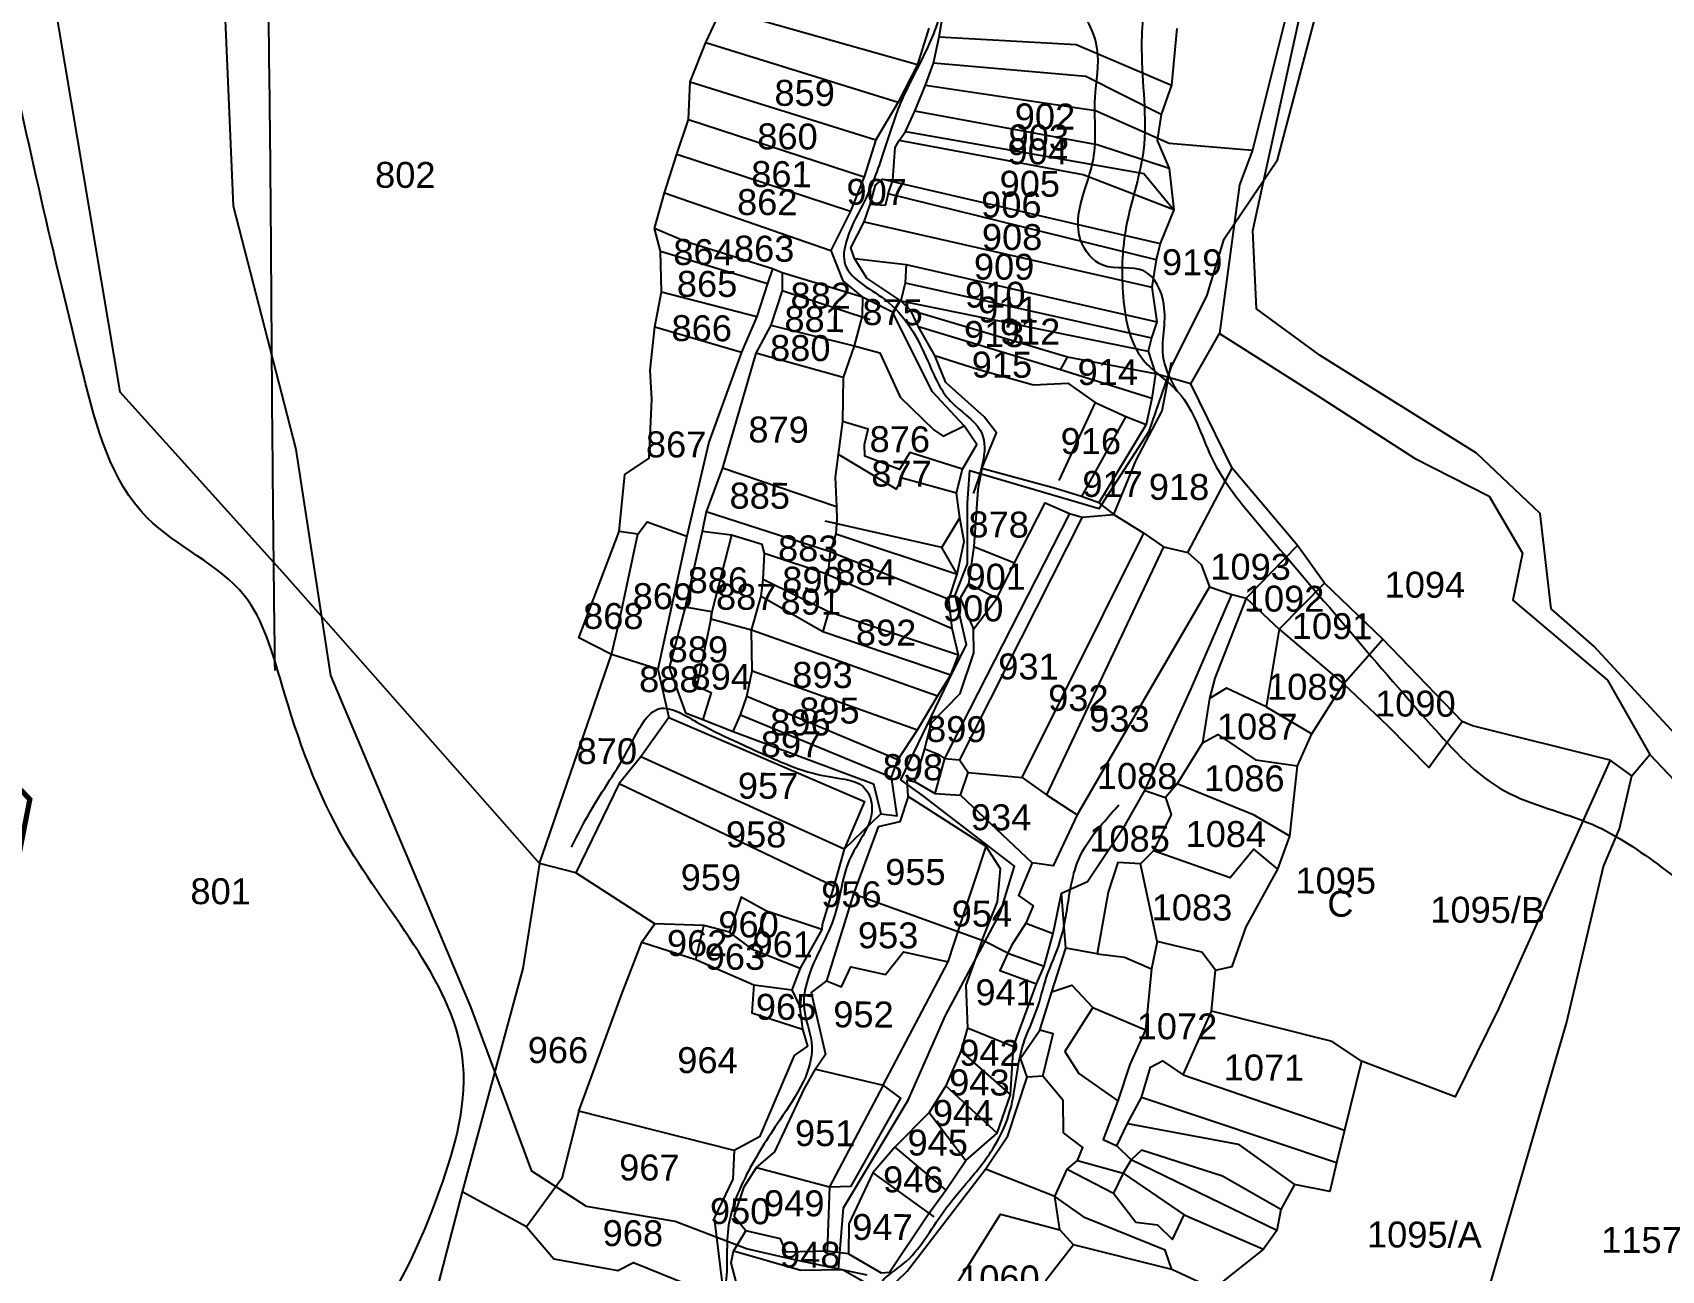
# Model space of a CAD drawing. Header units: inches. Extents: x 179671 to 186598, y 1613440 to 1621634.
# Drawn here: x 180495 to 181437, y 1617728 to 1618443 of the extents above; entities that cross this region are included whole.
import ezdxf
from ezdxf.enums import TextEntityAlignment as Align

# ---------------------------------------------------------------- set-up
doc = ezdxf.new("R2010")
doc.units = ezdxf.units.IN
doc.header["$LTSCALE"] = 15
doc.header["$MEASUREMENT"] = 0
for name, color, linetype in [('HILLS', 3, 'Continuous'), ('PLOT', 7, 'Continuous'), ('PLOT NO', 7, 'Continuous'), ('ROAD', 1, 'Continuous'), ('STREAM', 4, 'Continuous'), ('VILLAGE BOUNADRY', 5, 'Continuous')]:
    doc.layers.add(name, color=color, linetype=linetype)
doc.styles.get("Standard").update_dxf_attribs({"font": 'arial.ttf'})

msp = doc.modelspace()

# ---------------------------------------------------------------- linework, layer by layer
at = {"layer": 'HILLS'}
msp.add_lwpolyline([(181923.97, 1617750.46), (181834.28, 1617796), (181690.05, 1617861.6), (181599.74, 1617895.03), (181549.1, 1617918.38), (181527.66, 1617936.65), (181456.68, 1618024.89), (181397.93, 1618088.5), (181373.2, 1618110.09), (181366.81, 1618165.22), (181330, 1618200.08), (181239.62, 1618256.49), (181202.78, 1618283.64), (181200.76, 1618328.83), (181247.39, 1618541.9)], dxfattribs=at)
at = {"layer": 'PLOT'}
for points in [[(180788.07, 1617962.91), (180829.79, 1618083.78), (180810.86, 1618093.33), (180834.28, 1618154.89), (180837.58, 1618187.87), (180851.67, 1618197.29), (180853.21, 1618231.32), (180852.22, 1618248.17), (180854.78, 1618273.08), (180858.73, 1618293.42), (180858.12, 1618316.94), (180854.66, 1618329.93), (180860.38, 1618350.59), (180867.5, 1618373.02), (180874.25, 1618392.99), (180875.39, 1618414.75), (180884.27, 1618437.53), (180893.48, 1618456.79), (180897.38, 1618466.25), (180910.39, 1618470.41), (180915.66, 1618470.04), (180452.06, 1618817.47)], [(180503.01, 1618487.85), (180545.48, 1618235.61), (180641.34, 1618129.39), (180788.07, 1617962.91), (180778.54, 1617902.16), (180743.36, 1617773.11), (180728.66, 1617716.14)], [(181111.56, 1618171.45), (181101.71, 1618175.06), (181086.63, 1618179.79), (181044.05, 1618191.18), (181052.55, 1618211.84), (181045.38, 1618221.19), (181023.23, 1618240.93), (181016.88, 1618256.54), (181007.33, 1618273.24), (181002.88, 1618282.65), (180997.13, 1618288.23), (180977.48, 1618301.23), (180970.26, 1618312.57), (180968.15, 1618318.77), (180975.91, 1618333.9), (180979.37, 1618343.93), (180982.4, 1618355.02), (180986.48, 1618358.42), (180992.46, 1618357.97), (180993.81, 1618376.91), (180996.18, 1618380.96), (180999.84, 1618386.07), (181005.23, 1618397.79), (181011.49, 1618412.93), (181016.03, 1618425.51), (181019.29, 1618440.87), (181023.46, 1618466.06)], [(181223.52, 1618467.1), (181200.48, 1618375.37), (181192.99, 1618355.23), (181181.51, 1618269.22), (181238.29, 1618233.31), (181294.18, 1618197.26), (181337.36, 1618175.27), (181356.6, 1618142.25), (181351.13, 1618115.1), (181405.83, 1618068.9), (181430.38, 1618025.98), (181489.11, 1617963.88)], [(180893.48, 1618456.79), (181006.81, 1618424.73)], [(181013.3, 1618445.8), (181006.81, 1618424.73), (180995.51, 1618403.11), (180982.76, 1618381.2), (180975.97, 1618359.91), (180968.03, 1618340.01), (180956.73, 1618317.22), (180963.64, 1618299.65), (180974.96, 1618290.29), (180974.77, 1618279.53), (180970.19, 1618262.24), (180963.85, 1618243.86), (180963.46, 1618218.41), (180960.91, 1618199.51), (180959.25, 1618186.33), (180959.91, 1618169.31), (180960.17, 1618161.75), (180959.56, 1618153.46), (180956.17, 1618143), (180954.95, 1618129.92), (180918.31, 1618142.14), (180917.03, 1618147.38), (180899.29, 1618152.69), (180882.27, 1618154.79), (180872.4, 1618111.2), (180863.19, 1618075.97), (180872.58, 1618050.08), (180882.66, 1618046.24), (180900.17, 1618039.16), (180981.36, 1618008.97), (180985.53, 1617991.57), (180964.41, 1617971.28), (180958.33, 1617949.84), (180951.65, 1617927.59), (180951.35, 1617924.82), (180938.98, 1617902.52), (180934.1, 1617889.83), (180938.45, 1617880.47), (180940.3, 1617867.09), (180943.18, 1617857.29), (180935.42, 1617851.92), (180915.34, 1617804.92), (180900.69, 1617796.95), (180810.95, 1617819.79), (180835.49, 1617887.05), (180847.3, 1617917.37), (180854.83, 1617928.09), (180809.08, 1617957.61), (180788.07, 1617962.91)], [(181156.67, 1618445.61), (181153.69, 1618412.89), (181147.76, 1618395.92), (181145.47, 1618380.89), (181145.47, 1618380.89), (181152.38, 1618364.71), (181155.07, 1618340.75), (181147.06, 1618321.34), (181144.72, 1618311.9), (181142.34, 1618296.1), (181145.18, 1618276.02), (181142.16, 1618266.78), (181140.25, 1618259.18), (181144.39, 1618246.04), (181142.34, 1618231.78), (181138.94, 1618216.78), (181111.56, 1618171.45), (181120.29, 1618164.63), (181137.75, 1618153.85), (181148.98, 1618145.94), (181163.09, 1618142.67), (181188.77, 1618191.53)], [(180884.27, 1618437.53), (180995.51, 1618403.11)], [(181019.29, 1618440.87), (181098.57, 1618436.37), (181153.69, 1618412.89)], [(181147.76, 1618395.92), (181104.18, 1618417.95), (181016.03, 1618425.51)], [(180875.39, 1618414.75), (180982.76, 1618381.2)], [(181011.49, 1618412.93), (181109.79, 1618398.19), (181152.24, 1618379.29)], [(181152.38, 1618364.71), (181110.71, 1618378.34), (181005.23, 1618397.79)], [(180874.25, 1618392.99), (180975.97, 1618359.91)], [(181155.07, 1618340.75), (181102.61, 1618360.98), (180996.18, 1618380.96)], [(180999.84, 1618386.07), (181137.76, 1618361.84), (181155.07, 1618340.75)], [(181152.24, 1618379.29), (181200.48, 1618375.37)], [(180867.5, 1618373.02), (180968.03, 1618340.01)], [(180986.48, 1618358.42), (181147.06, 1618321.34)], [(180989.74, 1618349.96), (180992.46, 1618357.97)], [(180860.38, 1618350.59), (180956.73, 1618317.22)], [(181144.72, 1618311.9), (180989.74, 1618349.96), (180988.04, 1618343.28), (180979.37, 1618343.93)], [(180974.96, 1618290.29), (180928.5, 1618304.31), (180922.94, 1618306.7), (180872.33, 1618322.49), (180854.66, 1618329.93)], [(180975.91, 1618333.9), (181142.34, 1618296.1)], [(180858.12, 1618316.94), (180919.98, 1618298.23)], [(180970.26, 1618312.57), (181000.29, 1618309.21), (181145.18, 1618276.02)], [(180922.94, 1618306.7), (180919.98, 1618298.23), (180913.92, 1618279.19), (180905.06, 1618258.44), (180886.01, 1618206.55), (180873.32, 1618152.1), (180856.53, 1618075.2), (180862.88, 1618047.37), (180846.76, 1618024.65), (180834.23, 1618009.13), (180809.08, 1617957.61)], [(180928.5, 1618304.31), (180928.49, 1618294.14), (180921.95, 1618274.14), (180913.2, 1618257.94), (180894, 1618191.62), (180884.55, 1618166.3), (180882.27, 1618154.79)], [(181000.29, 1618309.21), (180999.57, 1618298.51), (180997.13, 1618288.23)], [(180858.73, 1618293.42), (180913.92, 1618279.19)], [(180928.49, 1618294.14), (180979.43, 1618277.36)], [(180999.57, 1618298.51), (181142.16, 1618266.78)], [(180985.53, 1617991.57), (180994.92, 1617990.52), (180991.82, 1618012.86), (180995.48, 1618022.93), (181006.68, 1618040.29), (181018.42, 1618059.7), (181026.14, 1618072.08), (181030.42, 1618083.27), (181026.85, 1618098.81), (181024.85, 1618115.63), (181029.74, 1618130.09), (181033.82, 1618149.02), (181031.26, 1618162.68), (181029.38, 1618177.16), (181032.75, 1618190.8), (181041.09, 1618205.19), (181033.68, 1618215.97), (181015.41, 1618235.62), (180992.35, 1618281.63), (180974.96, 1618290.29)], [(180997.13, 1618288.23), (181140.25, 1618259.18)], [(181164.94, 1618240.15), (181144.39, 1618246.04), (181093.47, 1618255.56), (181002.88, 1618282.65)], [(180921.95, 1618274.14), (180970.19, 1618262.24), (180985.07, 1618258.17), (180996.75, 1618232.56), (181016.2, 1618213.64), (181021.57, 1618209.92), (181033.68, 1618215.97)], [(181142.34, 1618231.78), (181089.42, 1618248.21), (181007.33, 1618273.24)], [(180854.78, 1618273.08), (180905.06, 1618258.44)], [(181419.88, 1618013.7), (181407.4, 1618022.65), (181327.74, 1618042.54), (181321.7, 1618045.04), (181275.92, 1618092.53), (181242.13, 1618125.02), (181226.53, 1618146.81), (181188.77, 1618191.53), (181164.94, 1618240.15), (181181.51, 1618269.22)], [(180963.85, 1618243.86), (180913.2, 1618257.94)], [(181016.88, 1618256.54), (181042.27, 1618248.52), (181073.88, 1618239.64), (181093.74, 1618240.57), (181109.52, 1618229.41), (181127.33, 1618221.26), (181138.94, 1618216.78)], [(181089.42, 1618248.21), (181093.47, 1618255.56)], [(181120.29, 1618164.63), (181133.29, 1618196.01), (181148.22, 1618224.54), (181153.72, 1618252.78)], [(181109.52, 1618229.41), (181088.47, 1618184.42)], [(181032.75, 1618190.8), (181002.35, 1618200.5), (180996.39, 1618190.66), (180976.28, 1618198.37), (180976.18, 1618205.21), (180978.32, 1618214.01), (180963.46, 1618218.41)], [(181127.33, 1618221.26), (181101.71, 1618175.06)], [(180960.91, 1618199.51), (180994.66, 1618179.34), (180994.66, 1618179.34), (180997.95, 1618185.79), (181029.38, 1618177.16)], [(180894, 1618191.62), (180959.91, 1618169.31)], [(181044.05, 1618191.18), (181041.74, 1618179.04), (181039.33, 1618146.2), (181036.27, 1618124.54), (181031.44, 1618116.35), (181039.15, 1618098.41)], [(181001.4, 1618001.62), (181000.88, 1618011.06), (181005.21, 1618010.13), (181011, 1618029.27), (181014.71, 1618044.09), (181031.45, 1618061.13), (181039.32, 1618084.72), (181039.15, 1618098.41), (181052.69, 1618116.15), (181062.82, 1618136.65), (181080.54, 1618171.48), (181094.68, 1618165.26), (181101.98, 1618163.18), (181120.29, 1618164.63)], [(180856.53, 1618075.2), (180829.79, 1618083.78), (180833.93, 1618100.93), (180845.06, 1618153.39), (180850.43, 1618160.49), (180873.32, 1618152.1)], [(181024.85, 1618115.63), (180956.17, 1618143), (180884.55, 1618166.3)], [(181020.76, 1618145.53), (180953.35, 1618160.78)], [(181029.74, 1618130.09), (181020.76, 1618145.53), (181031.26, 1618162.68)], [(181094.68, 1618165.26), (181022.35, 1618023.64)], [(181101.98, 1618163.18), (181031.13, 1618022.89)], [(180845.06, 1618153.39), (180834.28, 1618154.89)], [(180899.29, 1618152.69), (180887.89, 1618108.33), (180887.16, 1618104.23), (180879.22, 1618065.43), (180887.41, 1618061.72), (180882.66, 1618046.24)], [(180959.56, 1618153.46), (181029.74, 1618130.09)], [(181067.37, 1618012.67), (181137.75, 1618153.85)], [(180900.17, 1618039.16), (180904.49, 1618048.92), (180908.08, 1618059.51), (180911.11, 1618074.35), (180910.78, 1618097.84), (180916.39, 1618117.43), (180917.56, 1618127.19), (180918.31, 1618142.14)], [(181039.33, 1618146.2), (181062.82, 1618136.65)], [(181148.98, 1618145.94), (181081.29, 1618002.55)], [(181163.09, 1618142.67), (181170.75, 1618135.82), (181175.7, 1618122.77), (181188.55, 1618118.43), (181196.94, 1618116.25), (181226.53, 1618146.81)], [(181030.42, 1618083.27), (180955.28, 1618108.34), (180917.56, 1618127.19)], [(180954.95, 1618129.92), (181026.85, 1618098.81)], [(181052.69, 1618116.15), (181036.27, 1618124.54)], [(181175.7, 1618122.77), (181099.1, 1617990.97)], [(181242.13, 1618125.02), (181215.84, 1618098.42), (181208.41, 1618053.48), (181234.92, 1618037.81)], [(180916.39, 1618117.43), (180952.03, 1618097.11), (181026.14, 1618072.08)], [(180966.91, 1617737.32), (180985.73, 1617726.37), (180990.67, 1617726.78), (181012.73, 1617759.91), (181023.09, 1617774.08), (181034.63, 1617791.3), (181052.86, 1617807.09), (181060.64, 1617829.25), (181062.21, 1617857.17), (181075.58, 1617893.45), (181080.12, 1617903.59), (181085.28, 1617922.42), (181090.02, 1617945.76), (181105, 1617952.51), (181127.07, 1617985.44), (181138.18, 1618005.13), (181164.91, 1618063.59), (181188.55, 1618118.43)], [(181196.94, 1618116.25), (181178.79, 1618070.08), (181175.6, 1618058.3), (181171.61, 1618032.77), (181156.87, 1618009.08), (181150.11, 1618001.04), (181153.52, 1617991.23), (181143.27, 1617970.21), (181135.76, 1617962.77), (181122.61, 1617963.57), (181117.01, 1617946.27), (181110.76, 1617910.8), (181092.53, 1617913.91)], [(181196.94, 1618116.25), (181215.84, 1618098.42), (181253.06, 1618066.85), (181278.73, 1618042.59), (181302.58, 1618018.39), (181321.7, 1618045.04)], [(181018.42, 1618059.7), (180910.78, 1618097.84), (180887.16, 1618104.23), (180887.89, 1618108.33), (180872.4, 1618111.2)], [(180955.28, 1618108.34), (180952.03, 1618097.11)], [(181179.19, 1617901.3), (181188.77, 1617903.39), (181196.89, 1617926.36), (181215.12, 1617959.69), (181222.07, 1617978.66), (181226.59, 1618019.38), (181234.92, 1618037.81), (181253.06, 1618066.85), (181275.92, 1618092.53)], [(180911.11, 1618074.35), (181006.68, 1618040.29)], [(180995.48, 1618022.93), (180908.08, 1618059.51)], [(181208.41, 1618053.48), (181185.55, 1618064.33), (181175.6, 1618058.3)], [(180862.88, 1618047.37), (180976.19, 1617998.86), (180964.41, 1617971.28), (180846.76, 1618024.65)], [(180904.49, 1618048.92), (180991.82, 1618012.86)], [(181011, 1618029.27), (181018.76, 1618026.1), (181022.35, 1618023.64), (181031.13, 1618022.89), (181035.99, 1618015.53), (181067.37, 1618012.67), (181081.29, 1618002.55), (181099.1, 1617990.97), (181085.26, 1617961.67), (181073.06, 1617963.33), (181065.15, 1617944.5), (181073.65, 1617938.48), (181069.46, 1617928.37), (181061.12, 1617915.52), (181059.03, 1617911.16), (181044.09, 1617918.58), (181034.78, 1617892.69), (181035.69, 1617867.89), (181031.86, 1617854.38), (181023.07, 1617834.4), (181013.56, 1617818.99), (180993.59, 1617798.91), (180980.9, 1617784.16), (180966.98, 1617754.58), (180966.91, 1617737.32), (180954.57, 1617738.82), (180930.91, 1617738.34), (180927.6, 1617745.89), (180907.48, 1617750.66)], [(181171.61, 1618032.77), (181180.4, 1618037.57), (181202.33, 1618022.84), (181226.59, 1618019.38)], [(181022.35, 1618023.64), (181016.82, 1618003.43), (181031.71, 1618002.36), (181035.99, 1618015.53)], [(181407.4, 1618022.65), (181342.86, 1617878.96), (181317.72, 1617828.02), (181263.64, 1617848.58), (181253.76, 1617808.85), (181249.06, 1617789.9), (181245.29, 1617773.27), (181224.79, 1617777.44), (181216.89, 1617762.96), (181214.51, 1617750.77), (181206.91, 1617740.05), (181178.03, 1617717.02)], [(181331.82, 1617698.62), (181382.11, 1617870.73), (181403.56, 1617961.19), (181412.73, 1617982.9), (181419.88, 1618013.7), (181430.38, 1618025.98)], [(181016.82, 1618003.43), (181005.21, 1618010.13)], [(180834.23, 1618009.13), (180958.33, 1617949.84)], [(180979.31, 1617718.93), (180963.49, 1617728.01), (180939.34, 1617727.62), (180900.36, 1617738.75), (180907.48, 1617750.66), (180900.69, 1617758.97), (180906.61, 1617776.01), (180913.73, 1617787.19), (180924.23, 1617796.34), (180941.45, 1617832.83), (180947.83, 1617844.01), (180986.82, 1617834.84), (181024.43, 1617906.09), (181031.59, 1617927.9), (181046.4, 1617972.68), (181001.4, 1618001.62), (180996.46, 1617987.02), (180984.01, 1617984.15), (180969.71, 1617945.46), (180954.14, 1617895.07), (180945.33, 1617888.28), (180953.49, 1617852.55), (180947.83, 1617844.01)], [(181031.71, 1618002.36), (181073.06, 1617963.33)], [(181138.18, 1618005.13), (181150.11, 1618001.04)], [(181222.07, 1617978.66), (181201.5, 1617990.96), (181156.87, 1618009.08)], [(180969.71, 1617945.46), (181044.09, 1617918.58), (181052.96, 1617940.75), (181054.77, 1617959.78), (181046.4, 1617972.68)], [(181110.76, 1617910.8), (181126.51, 1617908.79), (181142.09, 1617901.98), (181138.66, 1617866.82), (181129.57, 1617846.76), (181122.58, 1617825.79), (181114.08, 1617803.37), (181122.02, 1617799.74), (181128.23, 1617812.61), (181136.4, 1617827.73), (181141.43, 1617845.2), (181148.5, 1617848.92), (181160.48, 1617840.78), (181176.84, 1617877.61), (181179.19, 1617901.3), (181171.27, 1617911.63), (181145.33, 1617917.88), (181135.76, 1617962.77)], [(181215.12, 1617959.69), (181201.19, 1617971.28), (181187.61, 1617954.62), (181143.27, 1617970.21)], [(180951.35, 1617924.82), (180919.37, 1617935.34), (180904.85, 1617943.51), (180898, 1617923.25), (180883.12, 1617927.03), (180854.83, 1617928.09), (180847.3, 1617917.37), (180878.64, 1617907.43), (180912.09, 1617892.76), (180934.1, 1617889.83)], [(180988.42, 1617715.38), (181000.88, 1617727.26), (181046.1, 1617786.19), (181059.06, 1617805.56), (181070.2, 1617839.44), (181066.27, 1617850.45), (181077.57, 1617866.55), (181084.46, 1617888.67), (181092.53, 1617913.91), (181090.02, 1617945.76)], [(180919.37, 1617935.34), (180911.16, 1617913.39), (180898, 1617923.25)], [(180878.64, 1617907.43), (180883.12, 1617927.03)], [(181069.46, 1617928.37), (181085.28, 1617922.42)], [(181145.33, 1617917.88), (181142.09, 1617901.98)], [(180911.16, 1617913.39), (180938.98, 1617902.52)], [(180954.14, 1617895.07), (180962.83, 1617891.55), (180968.14, 1617903.25), (180988.29, 1617898.81), (180998.72, 1617911.85), (181024.43, 1617906.09)], [(181059.03, 1617911.16), (181054.39, 1617901.17), (181075.58, 1617893.45)], [(181059.03, 1617911.16), (181080.12, 1617903.59)], [(180912.09, 1617892.76), (180911.01, 1617876.53), (180940.3, 1617867.09)], [(181084.46, 1617888.67), (181096.09, 1617892.52), (181108.17, 1617879.62), (181138.66, 1617866.82)], [(181108.17, 1617879.62), (181092.06, 1617854.23), (181100.01, 1617841.59), (181122.58, 1617825.79)], [(181263.64, 1617848.58), (181246.54, 1617860.13), (181176.84, 1617877.61)], [(181035.69, 1617867.89), (181062.21, 1617857.17)], [(181079.25, 1617839.94), (181085.27, 1617864.45), (181077.57, 1617866.55)], [(181031.86, 1617854.38), (181060.64, 1617829.25)], [(181086.27, 1617770.41), (181093.4, 1617786.33), (181099.35, 1617791.32), (181102.34, 1617798.83), (181091.2, 1617807.3), (181091.05, 1617825.99), (181079.25, 1617839.94), (181070.2, 1617839.44)], [(181160.48, 1617840.78), (181253.76, 1617808.85)], [(180986.82, 1617834.84), (180955.96, 1617776.04), (180968.45, 1617776.37), (180997.05, 1617827.31), (180986.82, 1617834.84)], [(181023.07, 1617834.4), (181052.86, 1617807.09)], [(181249.06, 1617789.9), (181136.4, 1617827.73)], [(180810.95, 1617819.79), (180801.17, 1617780.83), (180780.62, 1617752.92), (180743.36, 1617773.11)], [(181013.56, 1617818.99), (181034.63, 1617791.3)], [(181128.23, 1617812.61), (181192.23, 1617800.74), (181224.79, 1617777.44)], [(180900.69, 1617796.95), (180899.91, 1617780.42), (180889.15, 1617757.99), (180895.04, 1617710.65), (180887.88, 1617699.59), (180878.94, 1617681.44), (180867.89, 1617660.61), (180860.95, 1617630.69), (180858, 1617617.27), (180861.26, 1617581.58), (180859.16, 1617567.08), (180838.87, 1617516.94), (180820.35, 1617522.96), (180803.86, 1617528.47), (180767.58, 1617545.17), (180724.36, 1617557.42)], [(180993.59, 1617798.91), (181023.09, 1617774.08)], [(181216.89, 1617762.96), (181183.22, 1617782.24), (181136.33, 1617797.31), (181130.35, 1617791.61), (181122.02, 1617799.74)], [(180913.73, 1617787.19), (180955.96, 1617776.04)], [(180980.9, 1617784.16), (181016.17, 1617758.69)], [(181178.03, 1617717.02), (181153.83, 1617728.21), (181097.03, 1617742.53), (181089.08, 1617751.22), (181086.27, 1617770.41), (181046.1, 1617786.19)], [(181093.4, 1617786.33), (181120.2, 1617772.43), (181132.96, 1617755.67), (181145.55, 1617754.02), (181154.22, 1617745.52), (181160.92, 1617759.91), (181206.91, 1617740.05)], [(181099.35, 1617791.32), (181125.74, 1617783.85), (181160.92, 1617759.91)], [(181214.51, 1617750.77), (181130.35, 1617791.61), (181125.74, 1617783.85), (181120.2, 1617772.43)], [(180955.96, 1617776.04), (180954.57, 1617738.82)], [(181153.83, 1617728.21), (181150.07, 1617739.36), (181103.65, 1617758.08), (181086.27, 1617770.41)], [(181027.68, 1617679.33), (181031.14, 1617688.88), (181037.32, 1617694.55), (181024.83, 1617708.41), (181028.06, 1617717.52), (181054.69, 1617760.24), (181089.08, 1617751.22), (181097.03, 1617742.53), (181080.98, 1617721.86), (181077.52, 1617709.8), (181057.14, 1617689.15), (181045.97, 1617691.92), (181045.48, 1617682.45), (181043.24, 1617692.39), (181045.97, 1617691.92), (181037.32, 1617694.55)], [(180780.62, 1617752.92), (180796.44, 1617734.33), (180833.51, 1617727.75), (180842.61, 1617732.25), (180873.98, 1617719.64), (180887.88, 1617699.59)], [(180936.05, 1617704.66), (180905.27, 1617708.51), (180899.05, 1617732.04), (180900.36, 1617738.75)]]:
    msp.add_lwpolyline(points, dxfattribs=at)
at = {"layer": 'ROAD'}
for points in [[(180977.74, 1617725.06), (180932.12, 1617734.68), (180907.89, 1617740.13), (180866.69, 1617756.03), (180815.39, 1617764.73), (180783.67, 1617785), (180748.38, 1617880.06), (180667.52, 1618071.66), (180647.38, 1618202.28), (180611.17, 1618342.85), (180599.59, 1618612.67)], [(180961.03, 1617728.18), (180963.89, 1617763.83), (181001.39, 1617826.09), (181022.95, 1617875.08), (181054.61, 1617934.26), (181062.87, 1617961.36), (181010.27, 1618001.88), (180997.12, 1618011.24), (181027.24, 1618073.81), (181035.06, 1618089.28), (181028.58, 1618117.99), (181035.64, 1618136.18), (181035.78, 1618171.46), (181037.02, 1618190.06), (181111.81, 1618168.05), (181140.7, 1618212.89), (181153.57, 1618250.25), (181174.07, 1618290.96), (181184.21, 1618324.11), (181214.91, 1618369.72), (181247.11, 1618491.37)]]:
    msp.add_lwpolyline(points, dxfattribs=at)
at = {"layer": 'STREAM'}
for points in [[(180507.41, 1619093.91), (180535.45, 1619079.09), (180570.11, 1619063.93), (180597.99, 1619051.43), (180652.5, 1619027.17), (180689.28, 1619006.54), (180729.52, 1618982.76), (180787.03, 1618938.68), (180810.55, 1618898.87), (180866.14, 1618841.19), (180898.17, 1618814.44), (180950.84, 1618770.91), (180995.32, 1618740.22), (181022.04, 1618718.63), (181049.35, 1618703.81), (181075.38, 1618680.53), (181099.83, 1618661.52), (181115.95, 1618625.76), (181121.7, 1618596.43), (181124.84, 1618581.23), (181127.44, 1618548.47), (181136.23, 1618507.96), (181138.23, 1618474.29), (181136.36, 1618433.4), (181137.4, 1618375.25), (181126.98, 1618328.43), (181125.56, 1618293.07), (181137.37, 1618253.99), (181157.77, 1618235.16), (181176.8, 1618197.59), (181204.36, 1618158.71), (181254.07, 1618100.34), (181303.73, 1618043.05), (181346.22, 1618004.96), (181396.89, 1617985.58), (181437.3, 1617960.71), (181524.13, 1617886.76), (181568.31, 1617844.83), (181610.41, 1617816.11), (181657.57, 1617774.17), (181698.36, 1617714.06), (181716.15, 1617684.59), (181731.76, 1617643.62), (181717.05, 1617592.13), (181713.05, 1617552.1), (181694.34, 1617513.96), (181678.45, 1617492.69), (181668.76, 1617466.45), (181662.27, 1617441.45), (181657.3, 1617418.8), (181650.34, 1617403.1), (181645.92, 1617391.36), (181644.03, 1617380.62)], [(180635.21, 1618074.52), (180633.69, 1618217.28), (180632.28, 1618395.23), (180627.82, 1618589.44), (180612.75, 1618773.88), (180590.23, 1618919.88), (180587.34, 1618984.97), (180586.89, 1619010.06), (180582.04, 1619039.87), (180582.11, 1619057.24)], [(180336.73, 1616632.42), (180359.06, 1616685.6), (180399.15, 1616730.6), (180456.77, 1616777.57), (180511.15, 1616831.47), (180531.02, 1616909.74), (180531.26, 1616969.55), (180504.91, 1617021.98), (180472.94, 1617070.53), (180429.16, 1617120.76), (180443.22, 1617173.6), (180486.24, 1617269.28), (180484.5, 1617322.01), (180544.2, 1617425.9), (180603.25, 1617509.31), (180645.8, 1617561.86), (180638.21, 1617618.51), (180680.81, 1617682.77), (180728.79, 1617769.53), (180744.08, 1617846.26), (180676.23, 1617974.91), (180639.1, 1618066.67), (180617.42, 1618117.76), (180561.35, 1618162.75), (180524.18, 1618246.17), (180478.04, 1618446.66), (180442.6, 1618703.12), (180441.91, 1618790.57), (180435.87, 1618841.6), (180440.51, 1618959.2)], [(181156.86, 1618235.93), (181149.12, 1618254.76), (181149.25, 1618286.29), (181137.75, 1618305.43), (181114.02, 1618308.71), (181101.06, 1618323.51), (181108.48, 1618370.15), (181109.49, 1618405.44), (181110.76, 1618433.78), (181096.42, 1618467.39), (181093.03, 1618487.37), (181101.21, 1618505.19), (181088.86, 1618528.38), (181074.77, 1618551.29), (181072.26, 1618576.75), (181064.55, 1618602.24), (181049.3, 1618633.44), (181034.58, 1618645.93), (181031.46, 1618661.28), (181044.55, 1618677.71), (181060.26, 1618695.58)], [(181060.25, 1618612.24), (181049.1, 1618608.82), (181026.68, 1618614.93), (181012.98, 1618612.98), (181006.17, 1618599.33), (181005.2, 1618586.38), (181003.68, 1618571.62), (181009, 1618534.28), (181011.65, 1618512.93), (181016.14, 1618493.94), (181021.32, 1618466.2), (181013.8, 1618437.3), (180997.02, 1618402.65), (180987.57, 1618375.56), (180976.65, 1618347.02), (180966.04, 1618324.02), (180964.53, 1618310.67), (180987.8, 1618288.99), (181012.77, 1618253.3), (181025.81, 1618230.2), (181042.97, 1618213.5), (181039.02, 1618176.77)], [(180806.7, 1617972.42), (180817.63, 1617993.18), (180840.36, 1618030.58), (180857.75, 1618052.48), (180880.58, 1618043.89), (180903.4, 1618032.67), (180921.55, 1618024.39), (180955.51, 1618013.13), (180977.17, 1618005.42), (180980.36, 1617995.16), (180968.22, 1617966.79), (180958.99, 1617933.29), (180943.3, 1617896.15), (180941.18, 1617878.88), (180945.5, 1617859.82), (180927.13, 1617814.63), (180907.94, 1617783.07), (180897.26, 1617751.77), (180895.67, 1617718.97), (180885.86, 1617688.37), (180875.17, 1617654.72), (180865.35, 1617620.49), (180864.94, 1617591.2), (180869.52, 1617564.35), (180870.05, 1617550.87), (180860.58, 1617528.94), (180854.36, 1617514.61), (180850.47, 1617495), (180846.01, 1617472.89), (180854.12, 1617449.13), (180864.02, 1617431.52), (180869.84, 1617420.36), (180877.07, 1617396.61), (180886.37, 1617375.19)], [(180943.85, 1617425.51), (180940.32, 1617435.01), (180937.85, 1617484.71), (180944.34, 1617546.08), (180952.54, 1617592.91), (180952.11, 1617629.03), (180964.1, 1617657.46), (180977.63, 1617699.82), (180986.03, 1617721.14), (180998.54, 1617731.47), (181021.81, 1617761.63), (181036.81, 1617780.15), (181051.74, 1617800.26), (181060.43, 1617820.39), (181068.01, 1617858.63), (181075.81, 1617878.47), (181081.24, 1617896.72), (181089.34, 1617918.34), (181095.71, 1617950.65), (181101.12, 1617967.83), (181113.66, 1617985.87), (181123.21, 1617996.81)]]:
    msp.add_spline(points, degree=3, dxfattribs=at)
at = {"layer": 'VILLAGE BOUNADRY', "const_width": 3}
msp.add_lwpolyline([(180463.7, 1617848.38), (180493.39, 1617999.98), (180371.7, 1618129.01)], dxfattribs=at)

# ---------------------------------------------------------------- texts
at = {"layer": 'PLOT NO'}
for s, p in [('859', (180941.52, 1618408.36)), ('902', (181080.48, 1618394.75)), ('860', (180931.59, 1618383.2)), ('903', (181076.89, 1618382.63)), ('904', (181076.35, 1618374.55)), ('802', (180710.56, 1618360.98)), ('861', (180928.08, 1618361.43)), ('907', (180983.16, 1618351.17)), ('905', (181071.72, 1618355.86)), ('862', (180919.89, 1618345.24)), ('906', (181061.05, 1618343.78)), ('908', (181061.48, 1618325.07)), ('864', (180883.02, 1618316.35)), ('863', (180918.08, 1618318.34)), ('909', (181056.85, 1618307.9)), ('919', (181165.64, 1618310.49)), ('865', (180885.08, 1618297.97)), ('882', (180950.82, 1618291.21)), ('910', (181051.73, 1618291.75)), ('881', (180947.28, 1618277.63)), ('875', (180992.35, 1618281.63)), ('911', (181059.28, 1618283.12)), ('866', (180881.98, 1618272.36)), ('913', (181051.13, 1618269)), ('912', (181071.88, 1618270.43)), ('880', (180938.99, 1618260.92)), ('915', (181055.61, 1618251.29)), ('914', (181116.82, 1618247)), ('879', (180926.46, 1618213.75)), ('867', (180867.19, 1618205.18)), ('876', (180996.54, 1618208.18)), ('916', (181107.04, 1618207.1)), ('877', (180997.52, 1618188.28)), ('917', (181119.59, 1618182.28)), ('918', (181158.03, 1618180.61)), ('885', (180915.56, 1618175.53)), ('878', (181053.72, 1618158.88)), ('883', (180943.59, 1618145.07)), ('1093', (181199.41, 1618134.47)), ('886', (180891.32, 1618126.64)), ('890', (180946.04, 1618126.93)), ('884', (180976.74, 1618131.35)), ('901', (181052.01, 1618128.72)), ('1094', (181300.24, 1618124.09)), ('869', (180859.53, 1618117.43)), ('887', (180907.73, 1618117.09)), ('1092', (181218.78, 1618116.02)), ('868', (180830.85, 1618106.01)), ('891', (180945.04, 1618114.29)), ('900', (181038.97, 1618110.44)), ('892', (180988.62, 1618096.42)), ('1091', (181246.56, 1618100.16)), ('889', (180879.76, 1618086.75)), ('888', (180863.24, 1618069.43)), ('894', (180892.98, 1618070.89)), ('893', (180951.82, 1618071.92)), ('931', (181070.96, 1618076.8)), ('932', (181099.82, 1618058.62)), ('1089', (181232.23, 1618065.05)), ('895', (180955.85, 1618051.36)), ('1090', (181294.71, 1618055.35)), ('896', (180939.06, 1618044.47)), ('899', (181029.2, 1618040.63)), ('933', (181123.53, 1618046.65)), ('1087', (181203.24, 1618042.07)), ('897', (180933.63, 1618031.85)), ('870', (180827.11, 1618027.87)), ('898', (181004.12, 1618018.61)), ('1088', (181133.78, 1618013.49)), ('1086', (181195.77, 1618012.19)), ('957', (180920.34, 1618007.84)), ('934', (181055.11, 1617989.63)), ('958', (180913.45, 1617979.76)), ('1085', (181129.43, 1617977.29)), ('1084', (181185.11, 1617979.97)), ('959', (180887.3, 1617954.88)), ('955', (181005.57, 1617958.05)), ('801', (180603.76, 1617946.88)), ('956', (180968.53, 1617945.18)), ('1095', (181248.65, 1617953.03)), ('1083', (181165.5, 1617937.54)), ('960', (180909.07, 1617927.73)), ('954', (181044.03, 1617933.95)), ('962', (180879.33, 1617916.92)), ('953', (180989.78, 1617921.41)), ('963', (180901.18, 1617909.02)), ('961', (180928.82, 1617916.2)), ('965', (180930.74, 1617880.04)), ('941', (181057.77, 1617888.45)), ('952', (180975.53, 1617875.67)), ('1072', (181156.82, 1617868.81)), ('966', (180798.83, 1617855.07)), ('942', (181048.38, 1617853.51)), ('964', (180885.31, 1617849.23)), ('1071', (181207.15, 1617844.99)), ('943', (181042.58, 1617836.36)), ('944', (181033.13, 1617818.7)), ('951', (180953.37, 1617807.05)), ('945', (181018.47, 1617801.58)), ('967', (180851.7, 1617787.19)), ('946', (181004.32, 1617780.3)), ('949', (180935.5, 1617766.52)), ('950', (180904.22, 1617761.96)), ('968', (180842.17, 1617749.23)), ('947', (180986.5, 1617752.78)), ('1157', (181425.47, 1617745.33)), ('948', (180944.75, 1617736.82)), ('1060', (181054.12, 1617723.15))]:
    msp.add_text(s, height=15, rotation=359.76838, dxfattribs=at).set_placement(p, align=Align.MIDDLE_CENTER)
for s, p in [('C', (181243.75, 1617932.24)), ('1095/B', (181303.29, 1617928.8)), ('1095/A', (181266.69, 1617741.04))]:
    msp.add_text(s, height=15, rotation=359.76838, dxfattribs=at).set_placement(p)

doc.saveas('drawing.dxf')
